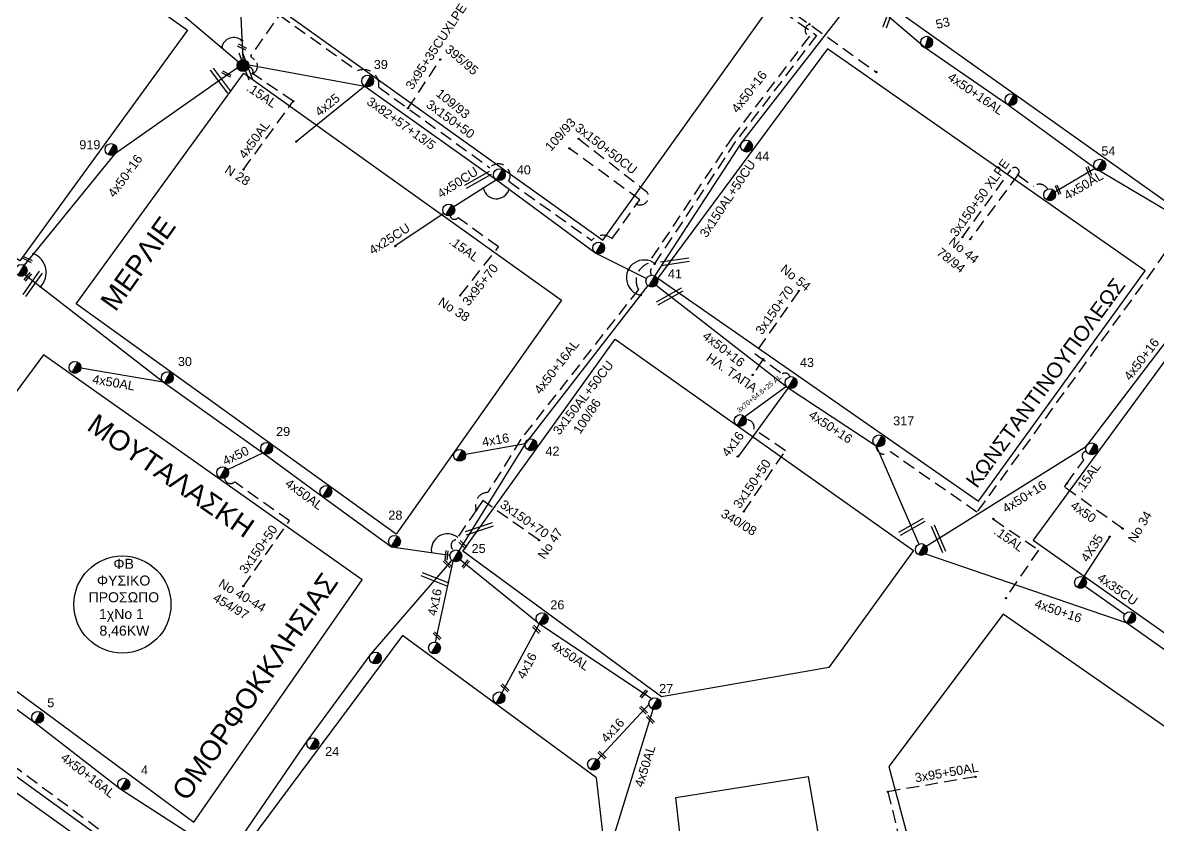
# Model space of a CAD drawing. Header units: millimetres. Extents: x 7477 to 9676, y 1828 to 2857.
# Drawn here: x 8101.6 to 8327.7, y 2053.1 to 2212.9 of the extents above; entities that cross this region are included whole.
import ezdxf
from ezdxf.enums import TextEntityAlignment as Align

# ---------------------------------------------------------------- set-up
doc = ezdxf.new("R2010")
doc.units = ezdxf.units.MM
doc.linetypes.add('DASHED', pattern=[19.05, 12.7, -6.35])
for name, color, linetype, lineweight in [('.15', 7, 'Continuous', 30), ('.15AL', 7, 'Continuous', 30), ('3x150+50', 7, 'Continuous', 30), ('3x150+50 XLPE', 7, 'SYN_LINE', 30), ('3x150+50CU', 7, 'Continuous', 30), ('3x150+70', 7, 'Continuous', 30), ('3x150+70AL', 7, 'DASHED', 30), ('3x150AL+50CU', 7, 'Continuous', 30), ('3x70+54.6+25 AL', 7, 'SYN_LINE', 30), ('3x82+57+13_5', 7, 'Continuous', 30), ('3x95+35CUXLPE', 7, 'Continuous', 30), ('3x95+50AL', 7, 'Continuous', 30), ('3x95+70', 7, 'Continuous', 30), ('4x16', 7, 'Continuous', 30), ('4x25', 7, 'Continuous', 30), ('4x25CU', 7, 'Continuous', 30), ('4X35', 7, 'DASHED', 30), ('4x35CU', 7, 'DASHED', 30), ('4x50', 7, 'Continuous', 30), ('4x50+16', 7, 'Continuous', 30), ('4x50+16AL', 7, 'Continuous', 30), ('4x50AL', 7, 'Continuous', 30), ('text διευθύνσεων', 250, 'Continuous', 30), ('Υπόβαθρο ΔΕΗ', 7, 'Continuous', 30)]:
    doc.layers.add(name, color=color, linetype=linetype, lineweight=lineweight)
for name, color, linetype in [('TEXT ΚΑΛΩΔΙΩΝ', 7, 'Continuous'), ('Άγνωστα', 7, 'Continuous'), ('Γυμνά εναέρια ΧΤ και ΦΟΠ (3Φ)   4x50+16AL @ 1', 7, 'Continuous'), ('Καλώδια ΧΤ   3x150+50CU', 7, 'DASHED'), ('Μηχανική τομή', 7, 'Continuous'), ('Στύλος Ξύλινος', 7, 'Continuous'), ('Στύλος Ξύλινος @ 1', 7, 'Continuous'), ('Στύλος ΦΜ', 7, 'Continuous'), ('Στύλος ΦΜ @ 1', 7, 'Continuous'), ('Συνδέσεις', 7, 'Continuous'), ('Τομή', 7, 'Continuous')]:
    doc.layers.add(name, color=color, linetype=linetype)
doc.styles.add('arial', font='ARIAL.TTF')
doc.styles.get("Standard").update_dxf_attribs({"font": 'ARIAL.TTF'})
doc.linetypes.add('SYN_LINE', pattern='A,0.5,-0.0001,["/\\/\\/\\/",Standard,S=0.1,R=0,X=0,Y=-0.05],-0.25', length=0.7501)

# ---------------------------------------------------------------- blocks, each defined once
blk = doc.blocks.new('ΥΠΑΡΧΩΝ ΤΣΙΜΕΝΤΕΝΙΟΣ ΣΤΥΛΟΣ')
at = {"layer": 'Στύλος ΦΜ'}
blk.add_hatch(color=7, dxfattribs=at).paths.add_polyline_path([(-1.29, -2.28, 0.574793), (2.62, 0, 0.268822), (1.3, 2.27)])
at = {"layer": 'Στύλος ΦΜ', "color": 7}
blk.add_line((-1.29, -2.28), (1.3, 2.27), dxfattribs=at)
blk.add_circle((0, 0), 2.62, dxfattribs=at)
at = {"layer": 'Στύλος ΦΜ', "flags": 4}
for tag, p in [('ΑΡΙΘΜΟΣ', (-4.68, 8.05)), ('ΤΥΠΟΣ', (-4.91, 3.03))]:
    blk.add_attdef(tag, p, '', height=4, dxfattribs=at)
blk = doc.blocks.new('ΥΠΑΡΧΩΝ ΞΥΛΙΝΟΣ ΣΤΥΛΟΣ')
at = {"layer": 'Στύλος Ξύλινος'}
h = blk.add_hatch(color=7, dxfattribs=at)
h.paths.add_polyline_path([(-2.62, 0, 0.270008), (-1.29, -2.28), (1.3, 2.27, 0.576266)])
h.paths.add_polyline_path([(-1.29, -2.28, 0.574793), (2.62, 0, 0.268822), (1.3, 2.27)])
at = {"layer": 'Στύλος Ξύλινος', "color": 7}
blk.add_line((-1.29, -2.28), (1.3, 2.27), dxfattribs=at)
blk.add_circle((0, 0), 2.62, dxfattribs=at)
at = {"layer": 'Στύλος Ξύλινος', "flags": 4}
for tag, p in [('ΑΡΙΘΜΟΣ', (-4.91, 8.6)), ('ΤΥΠΟΣ', (-4.85, 3.39))]:
    blk.add_attdef(tag, p, '', height=4, dxfattribs=at)
blk = doc.blocks.new('_ΣΥΝΔΕΣΗ')
at = {"layer": 'Συνδέσεις', "linetype": 'SYN_LINE', "ltscale": 40}
blk.add_hatch(color=256, dxfattribs=at).paths.add_polyline_path([(0.5, -0.01, 1), (-0.5, -0.01, 1)])
at = {"layer": 'Συνδέσεις'}
blk.add_circle((0, -0.01), 0.5, dxfattribs=at)
blk = doc.blocks.new('ΤΟΜΗ')
at = {"layer": 'Τομή', "ltscale": 40}
for p, q in [((-5.68, 0), (17.06, 0)), ((-5.68, -2.77), (17.06, -2.77))]:
    blk.add_line(p, q, dxfattribs=at)
blk = doc.blocks.new('ΜΗΧΑΝΙΚΗ ΤΟΜΗ')
at = {"layer": 'Μηχανική τομή', "ltscale": 40}
for p, q in [((-1.89, 0.78), (5.69, 0.78)), ((-1.89, -0.77), (5.69, -0.77))]:
    blk.add_line(p, q, dxfattribs=at)

msp = doc.modelspace()

# ---------------------------------------------------------------- linework, layer by layer
at = {"layer": '.15', "color": 6, "linetype": 'DASHED', "lineweight": -3, "ltscale": 0.2}
msp.add_lwpolyline([(8294.83, 2114.01), (8303.82, 2107.88), (8297.33, 2098.45)], dxfattribs=at)
at = {"layer": '.15AL', "color": 173, "linetype": 'DASHED', "lineweight": -3, "ltscale": 0.2}
msp.add_lwpolyline([(8155.45, 2197.24), (8147.35, 2202.76, 0.548144), (8146.57, 2204.02, -38.291331)], format="xyb", dxfattribs=at)
at = {"layer": '.15AL', "color": 133, "linetype": 'DASHED', "lineweight": -3, "ltscale": 0.2}
msp.add_lwpolyline([(8196.29, 2168.23), (8188.24, 2174.05, -0.601568), (8186.65, 2174.43, 4.478009)], format="xyb", dxfattribs=at)
at = {"layer": '.15AL', "color": 62, "linetype": 'DASHED', "lineweight": -3, "ltscale": 0.2}
msp.add_lwpolyline([(8309.46, 2121.11), (8312.82, 2125.81, -0.599772), (8313.3, 2127.6)], format="xyb", dxfattribs=at)
at = {"lineweight": -3, "ltscale": 0.2}
msp.add_circle((8121.42, 2097.03), 9.67, dxfattribs=at)
at = {"layer": '3x150+50', "color": 173, "linetype": 'DASHED', "lineweight": -3, "ltscale": 0.2}
for points in [[(8152.66, 2214.44), (8168.24, 2203.29, -0.589207), (8172.47, 2200.04), (8194.58, 2184.02, -0.884338), (8198.35, 2181.31), (8214.87, 2169.55, -0.416709), (8218.89, 2169.87), (8224.41, 2177.64), (8210.4, 2187.87)], [(8245.14, 2115.53), (8253.43, 2127.65), (8247.17, 2131.93, 0.486246), (8245.59, 2133.84, -53.290237)]]:
    msp.add_lwpolyline(points, format="xyb", dxfattribs=at)
at = {"layer": '3x150+50', "color": 5, "linetype": 'DASHED', "lineweight": -3, "ltscale": 0.2}
msp.add_lwpolyline([(8145.51, 2100.7), (8154.69, 2113.67), (8143.74, 2121.44, -0.623124), (8141.76, 2122.18, 3.659828)], format="xyb", dxfattribs=at)
at = {"layer": '3x150+50', "color": 62, "linetype": 'DASHED', "lineweight": -3, "ltscale": 0.2}
msp.add_lwpolyline([(8066.11, 1966.74), (8073.33, 1961.66), (8078, 1968.31), (8076.38, 1969.71), (8109.07, 2015.24, -1.041054), (8112.05, 2019.6), (8128.94, 2043.26), (8089.06, 2072.74, -0.382378), (8086.32, 2070.99, -0.34661)], format="xyb", dxfattribs=at)
at = {"layer": '3x150+50 XLPE', "color": 173, "linetype": 'DASHED', "lineweight": -3, "ltscale": 0.2}
msp.add_lwpolyline([(8427.41, 2173.52), (8430.84, 2178.47), (8424.7, 2182.74, 0.512945), (8419.05, 2185.44), (8367.92, 2221.07), (8335.7, 2176.17, -0.261598), (8331.15, 2170.32), (8326.78, 2163.87), (8291.53, 2115.4), (8274.36, 2127.42, -0.641737), (8271.46, 2128.6)], format="xyb", dxfattribs=at)
at = {"layer": '3x150+50 XLPE', "color": 30, "linetype": 'DASHED', "lineweight": -3, "ltscale": 0.2}
msp.add_lwpolyline([(8288.68, 2170.21), (8298.32, 2183.58, -1.177772), (8299.7, 2182.59), (8302.81, 2180.31, -0.463878), (8305.67, 2179.75, -0.242134)], format="xyb", dxfattribs=at)
msp.add_lwpolyline([(8299.7, 2182.59), (8290.2, 2169.8)], dxfattribs=at)
at = {"layer": '3x150+50CU', "color": 173, "linetype": 'DASHED', "lineweight": -3, "ltscale": 0.2}
msp.add_lwpolyline([(8212.28, 2189.76), (8225.84, 2179.24, -0.779304), (8223.78, 2176.76, -1.123494)], format="xyb", dxfattribs=at)
at = {"layer": '3x150+70', "color": 173, "linetype": 'DASHED', "lineweight": -3, "ltscale": 0.2}
msp.add_lwpolyline([(8256.06, 2159.38), (8247.35, 2147.01), (8252.8, 2142.94, -0.521988), (8254.32, 2142.39, -18.732367)], format="xyb", dxfattribs=at)
msp.add_lwpolyline([(8248.95, 2145.82), (8246.92, 2142.75)], dxfattribs=at)
at = {"layer": '3x150+70', "color": 5, "linetype": 'DASHED', "lineweight": -3, "ltscale": 0.2}
msp.add_lwpolyline([(8204.38, 2109.87), (8193.16, 2117.73), (8191.9, 2115.88), (8187.83, 2109.92, 0.693787), (8187.38, 2107.82, 27.348355)], format="xyb", dxfattribs=at)
at = {"layer": '3x150+70AL', "color": 173, "linetype": 'DASHED', "lineweight": -3, "ltscale": 0.2}
msp.add_lwpolyline([(8196.3, 2248.57), (8199.7, 2253.22), (8186.43, 2262.73), (8146.9, 2206.2), (8147.74, 2205.5, -0.558582), (8147.35, 2202.76, -1.797923)], format="xyb", dxfattribs=at)
at = {"layer": '3x150+70AL', "color": 5, "linetype": 'DASHED', "lineweight": -3, "ltscale": 0.2}
msp.add_lwpolyline([(8201.97, 2244.42), (8206.02, 2249.96), (8271.53, 2203.05)], dxfattribs=at)
at = {"layer": '3x150+70AL', "color": 133, "linetype": 'DASHED', "lineweight": -3, "ltscale": 0.2}
msp.add_lwpolyline([(8202.89, 2243.75), (8206.36, 2248.49), (8259.6, 2210.37), (8243.45, 2189.14), (8226.71, 2163.92, 0.32682), (8226.78, 2162.6, 0.478916)], format="xyb", dxfattribs=at)
at = {"layer": '3x150+70AL', "color": 2, "linetype": 'DASHED', "lineweight": -3, "ltscale": 0.2}
msp.add_lwpolyline([(8273.81, 2059.75), (8279.01, 2038.46), (8301.81, 2021.67, -0.52122), (8303.59, 2021.28, 3.691685)], format="xyb", dxfattribs=at)
at = {"layer": '3x150AL+50CU', "color": 5, "linetype": 'DASHED', "lineweight": -3, "ltscale": 0.2}
msp.add_lwpolyline([(8258.22, 2212.59, 0.723093), (8258.19, 2210.2), (8243, 2190.29), (8226.08, 2164.93, 0.464748), (8224.14, 2159.79), (8200.76, 2129.94), (8194.17, 2119.35, 0.529579), (8191.9, 2115.88, -5.614934)], format="xyb", dxfattribs=at)
at = {"layer": '3x70+54.6+25 AL', "color": 173, "linetype": 'SYN_LINE', "lineweight": -3, "ltscale": 10}
msp.add_lwpolyline([(8245.14, 2134.33), (8253.65, 2140.48)], dxfattribs=at)
at = {"layer": '3x82+57+13_5', "color": 173, "linetype": 'Continuous', "lineweight": -3, "ltscale": 0.2}
msp.add_lwpolyline([(8146.61, 2204.47), (8169.67, 2200.25), (8195.9, 2181.59)], dxfattribs=at)
at = {"layer": '3x82+57+13_5', "color": 133, "linetype": 'Continuous', "lineweight": -3, "ltscale": 0.2}
msp.add_lwpolyline([(8195.9, 2181.59), (8215.66, 2167.01), (8225.78, 2161.95)], dxfattribs=at)
at = {"layer": '3x95+35CUXLPE', "color": 173, "linetype": 'DASHED', "lineweight": -3, "ltscale": 0.2}
msp.add_lwpolyline([(8178.28, 2195.83), (8184.7, 2205.56)], dxfattribs=at)
at = {"layer": '3x95+50AL', "color": 2, "linetype": 'DASHED', "lineweight": -3, "ltscale": 0.2}
msp.add_lwpolyline([(8291.3, 2062.73), (8273.81, 2059.75)], dxfattribs=at)
at = {"layer": '3x95+70', "color": 133, "linetype": 'DASHED', "lineweight": -3, "ltscale": 0.2}
msp.add_lwpolyline([(8188.67, 2158.58), (8196.29, 2168.23)], dxfattribs=at)
at = {"layer": '4x16', "color": 173, "linetype": 'SYN_LINE', "lineweight": -3, "ltscale": 15}
msp.add_lwpolyline([(8253.98, 2140.21), (8244.09, 2126.55)], dxfattribs=at)
at = {"layer": '4x16', "color": 133, "linetype": 'Continuous', "lineweight": -3, "ltscale": 0.2}
msp.add_lwpolyline([(8201.58, 2129.03), (8189.71, 2126.93)], dxfattribs=at)
at = {"layer": '4x16', "color": 85, "linetype": 'SYN_LINE', "lineweight": -3, "ltscale": 15}
for points in [[(8187.22, 2105.69), (8183.7, 2089.55)], [(8204.4, 2093.2), (8196.98, 2079.46)], [(8226.27, 2077.19), (8216.03, 2066.08)]]:
    msp.add_lwpolyline(points, dxfattribs=at)
at = {"layer": '4x25', "color": 173, "linetype": 'SYN_LINE', "lineweight": -3, "ltscale": 15}
msp.add_lwpolyline([(8169.67, 2200.25), (8156.05, 2189.22)], dxfattribs=at)
at = {"layer": '4x25CU', "color": 133, "linetype": 'SYN_LINE', "lineweight": -3, "ltscale": 15}
msp.add_lwpolyline([(8185.42, 2174.93), (8175.73, 2168.44)], dxfattribs=at)
at = {"layer": '4X35', "color": 6, "linetype": 'SYN_LINE', "lineweight": -3, "ltscale": 10}
msp.add_lwpolyline([(8312.76, 2102.44), (8318.09, 2110.58)], dxfattribs=at)
at = {"layer": '4x35CU', "color": 6, "linetype": 'SYN_LINE', "lineweight": -3, "ltscale": 10}
msp.add_lwpolyline([(8313.09, 2100.68), (8321, 2095.09)], dxfattribs=at)
at = {"layer": '4x50', "color": 133, "linetype": 'Continuous', "lineweight": -3, "ltscale": 15}
msp.add_lwpolyline([(8195.9, 2181.59), (8187.38, 2176.23)], dxfattribs=at)
at = {"layer": '4x50', "color": 5, "linetype": 'Continuous', "lineweight": -3, "ltscale": 0.2}
msp.add_lwpolyline([(8142.4, 2123.92), (8149.36, 2127.25)], dxfattribs=at)
at = {"layer": '4x50', "color": 62, "linetype": 'DASHED', "lineweight": -3, "ltscale": 0.2}
msp.add_lwpolyline([(8320.56, 2112.16), (8308.97, 2120.42), (8309.46, 2121.11)], dxfattribs=at)
at = {"layer": '4x50+16', "color": 151, "linetype": 'Continuous', "lineweight": -3, "ltscale": 0.2}
msp.add_lwpolyline([(8227.41, 2162.44), (8244.73, 2189.02), (8267.4, 2218.22)], dxfattribs=at)
at = {"layer": '4x50+16', "color": 62, "linetype": 'Continuous', "lineweight": -3, "ltscale": 0.2}
msp.add_lwpolyline([(8281.44, 2108.68), (8313.36, 2128.58), (8331.65, 2152.52), (8342.24, 2164.9)], dxfattribs=at)
at = {"layer": '4x50+16', "color": 173, "linetype": 'Continuous', "lineweight": -3, "ltscale": 0.2}
msp.add_lwpolyline([(8227.69, 2160.62), (8253.98, 2140.21), (8271.46, 2128.6), (8280.02, 2109.06)], dxfattribs=at)
at = {"layer": '4x50+16', "color": 27, "linetype": 'Continuous', "lineweight": -3, "ltscale": 0.2}
msp.add_lwpolyline([(8142.92, 2047.54), (8158.37, 2070.03), (8170.94, 2087.2), (8187.03, 2105.83)], dxfattribs=at)
at = {"layer": '4x50+16', "color": 6, "linetype": 'Continuous', "lineweight": -3, "ltscale": 0.2}
msp.add_lwpolyline([(8281.32, 2107.15), (8321.38, 2093.38), (8344.78, 2076.83), (8364.55, 2062.93)], dxfattribs=at)
at = {"layer": '4x50+16AL', "color": 2, "linetype": 'Continuous', "lineweight": -3, "ltscale": 0.2}
for points in [[(8183.84, 2277.98), (8164.13, 2248.17), (8144.67, 2221.1), (8145.39, 2205.54)], [(8080.2, 2266.01), (8097.32, 2252.78), (8120.17, 2236.48), (8127.51, 2219.58), (8144.54, 2205.12)]]:
    msp.add_lwpolyline(points, dxfattribs=at)
at = {"layer": '4x50+16AL', "color": 30, "linetype": 'Continuous', "lineweight": -3, "ltscale": 0.2}
msp.add_lwpolyline([(8331.15, 2174.37), (8315, 2183.92), (8297.53, 2196.7), (8281.23, 2207.87), (8268.87, 2218.48)], dxfattribs=at)
at = {"layer": '4x50+16AL', "color": 5, "linetype": 'Continuous', "lineweight": -3, "ltscale": 0.2}
msp.add_lwpolyline([(8144.35, 2203.92), (8119.85, 2186.69), (8101.86, 2164.58)], dxfattribs=at)
at = {"layer": '4x50+16AL', "color": 133, "linetype": 'Continuous', "lineweight": -3, "ltscale": 0.2}
for points in [[(8226.04, 2160.55), (8201.58, 2129.03), (8188.39, 2107.74)], [(8061.15, 2107.07), (8082.16, 2089.4), (8103.98, 2073.53), (8121.11, 2060.23), (8141.34, 2047.16)]]:
    msp.add_lwpolyline(points, dxfattribs=at)
at = {"layer": '4x50AL', "color": 173, "linetype": 'DASHED', "lineweight": -3, "ltscale": 0.2}
msp.add_lwpolyline([(8145.51, 2183.64), (8155.45, 2197.24)], dxfattribs=at)
at = {"layer": '4x50AL', "color": 30, "linetype": 'Continuous', "lineweight": -3, "ltscale": 0.2}
msp.add_lwpolyline([(8307.08, 2179.2), (8315, 2183.92)], dxfattribs=at)
at = {"layer": '4x50AL', "color": 5, "linetype": 'Continuous', "lineweight": -3, "ltscale": 0.2}
for points in [[(8102.04, 2162.67), (8129.79, 2141.17), (8149.55, 2127.11), (8161.35, 2118.5), (8174.99, 2108.53), (8186.64, 2106.88)], [(8113.14, 2144.17), (8129.52, 2141.38)]]:
    msp.add_lwpolyline(points, dxfattribs=at)
at = {"layer": '4x50AL', "color": 85, "linetype": 'Continuous', "lineweight": -3, "ltscale": 0.2}
for points in [[(8226.78, 2078.27), (8204.4, 2093.2), (8188.69, 2105.95)], [(8232.29, 2016.82), (8219.45, 2051.52), (8227.09, 2076.17)]]:
    msp.add_lwpolyline(points, dxfattribs=at)
at = {"layer": '4x50AL', "color": 6, "linetype": 'Continuous', "lineweight": -3, "ltscale": 0.2}
msp.add_lwpolyline([(8135.48, 2035.85), (8118.13, 2049.83), (8100.25, 2062.81), (8086.09, 2072.86), (8072.43, 2082.5), (8054.43, 2094.69)], dxfattribs=at)
at = {"layer": 'Καλώδια ΧΤ   3x150+50CU', "color": 7, "linetype": 'Continuous', "ltscale": 0.2}
for centre, radius, start, end in [((8195.86, 2180.45), 2.63, 192.8059, 341.9322), ((8225.29, 2162.11), 3.53, 53.1504, 259.6993), ((8186.14, 2107.87), 3.24, 50.5779, 187.7426)]:
    msp.add_arc(centre, radius, start, end, dxfattribs=at)
at = {"layer": 'Υπόβαθρο ΔΕΗ', "lineweight": -3}
for points in [[(8365.59, 2221.21), (8302.23, 2263.9), (8269.65, 2219.66), (8332.73, 2174.78)], [(8250.27, 2215.9), (8186.67, 2261.33), (8154.05, 2214.68), (8217.09, 2169.56)], [(8134.4, 2211.39), (8101.01, 2165.49), (8101.01, 2165.49), (8039.06, 2209.08), (8072.48, 2255.42), (8072.48, 2255.42)], [(8325.02, 2163.46), (8261.77, 2207.72), (8228.01, 2162.04), (8291.86, 2117.6)], [(8208.86, 2157.62), (8175.9, 2111.06), (8112.23, 2156.92), (8145.6, 2202.86)], [(8397.5, 2112.17), (8336.35, 2155.59), (8302.74, 2109.85), (8365.63, 2065.51)], [(8278.9, 2107.76), (8262.05, 2084.48), (8228.75, 2078.63), (8189.21, 2107.64), (8219.5, 2149.86)], [(8169.15, 2101.94), (8105.73, 2146.72), (8071.76, 2100.9), (8135.67, 2053.68)], [(8355.68, 2054.06), (8296.76, 2095.13), (8274.01, 2064.78), (8281.06, 2038.39), (8323.28, 2008.27)], [(8215.83, 2062.54), (8177.18, 2090.89), (8144.59, 2047.02), (8206.04, 2001.14), (8220.6, 2021.17)], [(8062.64, 2086.42), (8029.89, 2041.18), (8092.52, 1994.97), (8125.78, 2041.3)], [(8257.96, 2062.77), (8262.63, 2035.91), (8234.67, 2031.72), (8231.59, 2058.61)]]:
    msp.add_lwpolyline(points, close=True, dxfattribs=at)
for centre, radius, start, end in [((8143.6, 2207.42), 2.5, 49.9185, 166.7877), ((8102.12, 2163.1), 4.12, 316.9198, 66.9199)]:
    msp.add_arc(centre, radius, start, end, dxfattribs=at)

# ---------------------------------------------------------------- block references
at = {"layer": 'Γυμνά εναέρια ΧΤ και ΦΟΠ (3Φ)   4x50+16AL @ 1', "lineweight": -3, "ltscale": 40}
ref = msp.add_blockref('ΥΠΑΡΧΩΝ ΤΣΙΜΕΝΤΕΝΙΟΣ ΣΤΥΛΟΣ', (8281.56, 2209), dxfattribs=dict(at, xscale=0.4499999999998181, yscale=0.4499999999998181, zscale=0.4499999999998181, rotation=13.27039670411889))
ref.add_attrib('ΑΡΙΘΜΟΣ', '53', (8283.59, 2211.63), dxfattribs={"layer": 'Στύλος ΦΜ', "height": 1.8, "rotation": 13.2704, "flags": 4})
at = {"layer": 'Μηχανική τομή', "lineweight": -3, "zscale": 0.4999999999999997}
for p, xscale, yscale, rotation in [((8145.69, 2207.78), 0.2499999999999463, 0.2499999999999463, 153.5094046334294), ((8142.59, 2202.42), 0.2499999999999463, 0.2499999999999463, 153.5094046334294), ((8314.05, 2182.84), 0.2499999999999461, 0.2499999999999461, 112.2191512868035), ((8307.9, 2179.15), 0.2499999999999462, 0.2499999999999462, 112.2191512868035), ((8102.99, 2165.49), 0.2499999999999463, 0.2499999999999463, 153.5094046334294), ((8102.85, 2162.66), 0.2499999999999463, 0.2499999999999463, 229.4170156467401), ((8189.53, 2108.62), 0.2499999999999462, 0.2499999999999462, 135.6299564196613), ((8185.97, 2107.28), 0.2499999999999462, 0.2499999999999462, 263.0922382454691), ((8186.46, 2104.79), 0.2499999999999462, 0.2499999999999462, 135.6299564196613), ((8190.05, 2105.46), 0.2499999999999463, 0.2499999999999463, 229.4170156467401), ((8184.42, 2090.46), 0.2499999999999462, 0.2499999999999462, 135.6299564196613), ((8204.2, 2091.76), 0.2499999999999462, 0.2499999999999462, 135.6299564196613), ((8197.93, 2080.13), 0.2499999999999462, 0.2499999999999462, 135.6299564196613), ((8225.49, 2079.58), 0.2499999999999463, 0.2499999999999463, 229.4170156467401), ((8225.5, 2075.65), 0.2499999999999462, 0.2499999999999462, 135.6299564196613), ((8226.89, 2073.78), 0.2499999999999462, 0.2499999999999462, 135.6299564196613), ((8217.24, 2066.69), 0.2499999999999462, 0.2499999999999462, 135.6299564196613)]:
    msp.add_blockref('ΜΗΧΑΝΙΚΗ ΤΟΜΗ', p, dxfattribs=dict(at, xscale=xscale, yscale=yscale, rotation=rotation))
at = {"layer": 'Στύλος Ξύλινος @ 1', "lineweight": -3, "ltscale": 40, "xscale": 0.4499999999998181, "yscale": 0.4499999999998181, "zscale": 0.4499999999998181}
msp.add_blockref('ΥΠΑΡΧΩΝ ΞΥΛΙΝΟΣ ΣΤΥΛΟΣ', (8145.44, 2204.36), dxfattribs=at)
at = {"layer": 'Στύλος ΦΜ @ 1', "lineweight": -3, "ltscale": 40}
ref = msp.add_blockref('ΥΠΑΡΧΩΝ ΤΣΙΜΕΝΤΕΝΙΟΣ ΣΤΥΛΟΣ', (8170.25, 2201.27), dxfattribs=dict(at, xscale=0.4499999999997966, yscale=0.4499999999997966, zscale=0.4499999999997966))
ref.add_attrib('ΤΥΠΟΣ', '39', (8171.47, 2203.67), dxfattribs={"layer": 'Στύλος ΦΜ', "height": 1.8, "flags": 4})
for p, xscale, yscale, zscale in [((8298.33, 2197.57), 0.4499999999998181, 0.4499999999998181, 0.4499999999998181), ((8306.05, 2178.63), 0.4499999999998181, 0.4499999999998181, 0.4499999999998181), ((8186.4, 2175.58), 0.4499999999998181, 0.4499999999998181, 0.4499999999998181), ((8216.24, 2168.04), 0.449999999999818, 0.449999999999818, 0.449999999999818), ((8101.27, 2163.56), 0.4499999999998181, 0.4499999999998181, 0.4499999999998181), ((8111.97, 2144.24), 0.4499999999998181, 0.4499999999998181, 0.4499999999998181), ((8244.43, 2133.67), 0.4499999999998181, 0.4499999999998181, 0.4499999999998181), ((8188.55, 2126.73), 0.4499999999998181, 0.4499999999998181, 0.4499999999998181), ((8314.4, 2128.03), 0.4499999999998181, 0.4499999999998181, 0.4499999999998181), ((8141.39, 2123.3), 0.4499999999998181, 0.4499999999998181, 0.4499999999998181), ((8161.93, 2119.52), 0.4499999999998181, 0.4499999999998181, 0.4499999999998181), ((8280.49, 2107.98), 0.4499999999998181, 0.4499999999998181, 0.4499999999998181), ((8312.17, 2101.42), 0.4499999999998181, 0.4499999999998181, 0.4499999999998181), ((8321.96, 2094.41), 0.4499999999998181, 0.4499999999998181, 0.4499999999998181), ((8183.55, 2088.38), 0.4499999999998181, 0.4499999999998181, 0.4499999999998181), ((8171.79, 2086.39), 0.4499999999998181, 0.4499999999998181, 0.4499999999998181), ((8196.4, 2078.44), 0.4499999999998181, 0.4499999999998181, 0.4499999999998181), ((8215.23, 2065.22), 0.4499999999998181, 0.4499999999998181, 0.4499999999998181)]:
    msp.add_blockref('ΥΠΑΡΧΩΝ ΤΣΙΜΕΝΤΕΝΙΟΣ ΣΤΥΛΟΣ', p, dxfattribs=dict(at, xscale=xscale, yscale=yscale, zscale=zscale))
ref = msp.add_blockref('ΥΠΑΡΧΩΝ ΤΣΙΜΕΝΤΕΝΙΟΣ ΣΤΥΛΟΣ', (8119.15, 2187.64), dxfattribs=dict(at, xscale=0.4499999999997693, yscale=0.4499999999997693, zscale=0.4499999999997693))
ref.add_attrib('ΤΥΠΟΣ', '919', (8112.84, 2187.69), dxfattribs={"layer": 'Στύλος ΦΜ', "height": 1.8, "flags": 4})
ref = msp.add_blockref('ΥΠΑΡΧΩΝ ΤΣΙΜΕΝΤΕΝΙΟΣ ΣΤΥΛΟΣ', (8245.68, 2188.32), dxfattribs=dict(at, xscale=0.4499999999998314, yscale=0.4499999999998314, zscale=0.4499999999998314))
ref.add_attrib('ΤΥΠΟΣ', '44', (8247.41, 2185.4), dxfattribs={"layer": 'Στύλος ΦΜ', "height": 1.8, "rotation": 360, "flags": 4})
ref = msp.add_blockref('ΥΠΑΡΧΩΝ ΤΣΙΜΕΝΤΕΝΙΟΣ ΣΤΥΛΟΣ', (8316.01, 2184.52), dxfattribs=dict(at, xscale=0.4499999999998099, yscale=0.4499999999998099, zscale=0.4499999999998099))
ref.add_attrib('ΑΡΙΘΜΟΣ', '54', (8316.33, 2186.45), dxfattribs={"layer": 'Στύλος ΦΜ', "height": 1.8, "flags": 4})
ref = msp.add_blockref('ΥΠΑΡΧΩΝ ΤΣΙΜΕΝΤΕΝΙΟΣ ΣΤΥΛΟΣ', (8196.48, 2182.62), dxfattribs=dict(at, xscale=0.4499999999998259, yscale=0.4499999999998259, zscale=0.4499999999998259))
ref.add_attrib('ΤΥΠΟΣ', '40', (8199.94, 2182.69), dxfattribs={"layer": 'Στύλος ΦΜ', "height": 1.8, "flags": 4})
ref = msp.add_blockref('ΥΠΑΡΧΩΝ ΤΣΙΜΕΝΤΕΝΙΟΣ ΣΤΥΛΟΣ', (8226.83, 2161.42), dxfattribs=dict(at, xscale=0.4499999999997987, yscale=0.4499999999997987, zscale=0.4499999999997987))
ref.add_attrib('ΤΥΠΟΣ', '41', (8230.02, 2161.96), dxfattribs={"layer": 'Στύλος ΦΜ', "height": 1.8, "flags": 4})
ref = msp.add_blockref('ΥΠΑΡΧΩΝ ΤΣΙΜΕΝΤΕΝΙΟΣ ΣΤΥΛΟΣ', (8130.37, 2142.19), dxfattribs=dict(at, xscale=0.4499999999998125, yscale=0.4499999999998125, zscale=0.4499999999998125))
ref.add_attrib('ΤΥΠΟΣ', '30', (8132.47, 2144.52), dxfattribs={"layer": 'Στύλος ΦΜ', "height": 1.8, "rotation": 360, "flags": 4})
ref = msp.add_blockref('ΥΠΑΡΧΩΝ ΤΣΙΜΕΝΤΕΝΙΟΣ ΣΤΥΛΟΣ', (8254.56, 2141.23), dxfattribs=dict(at, xscale=0.4499999999997987, yscale=0.4499999999997987, zscale=0.4499999999997987))
ref.add_attrib('ΤΥΠΟΣ', '43', (8256.32, 2144.34), dxfattribs={"layer": 'Στύλος ΦΜ', "height": 1.8, "flags": 4})
ref = msp.add_blockref('ΥΠΑΡΧΩΝ ΤΣΙΜΕΝΤΕΝΙΟΣ ΣΤΥΛΟΣ', (8272.04, 2129.62), dxfattribs=dict(at, xscale=0.4499999999997813, yscale=0.4499999999997813, zscale=0.4499999999997813))
ref.add_attrib('ΤΥΠΟΣ', '317', (8274.88, 2132.71), dxfattribs={"layer": 'Στύλος ΦΜ', "height": 1.8, "rotation": 360, "flags": 4})
ref = msp.add_blockref('ΥΠΑΡΧΩΝ ΤΣΙΜΕΝΤΕΝΙΟΣ ΣΤΥΛΟΣ', (8150.13, 2128.14), dxfattribs=dict(at, xscale=0.4499999999998089, yscale=0.4499999999998089, zscale=0.4499999999998089))
ref.add_attrib('ΤΥΠΟΣ', '29', (8152.02, 2130.58), dxfattribs={"layer": 'Στύλος ΦΜ', "height": 1.8, "flags": 4})
ref = msp.add_blockref('ΥΠΑΡΧΩΝ ΤΣΙΜΕΝΤΕΝΙΟΣ ΣΤΥΛΟΣ', (8202.75, 2128.84), dxfattribs=dict(at, xscale=0.4499999999998688, yscale=0.4499999999998688, zscale=0.4499999999998688))
ref.add_attrib('ΤΥΠΟΣ', '42', (8205.65, 2126.68), dxfattribs={"layer": 'Στύλος ΦΜ', "height": 1.8, "flags": 4})
ref = msp.add_blockref('ΥΠΑΡΧΩΝ ΤΣΙΜΕΝΤΕΝΙΟΣ ΣΤΥΛΟΣ', (8175.59, 2109.6), dxfattribs=dict(at, xscale=0.4499999999999045, yscale=0.4499999999999045, zscale=0.4499999999999045))
ref.add_attrib('ΤΥΠΟΣ', '28', (8174.37, 2113.93), dxfattribs={"layer": 'Στύλος ΦΜ', "height": 1.8, "flags": 4})
ref = msp.add_blockref('ΥΠΑΡΧΩΝ ΤΣΙΜΕΝΤΕΝΙΟΣ ΣΤΥΛΟΣ', (8187.8, 2106.72), dxfattribs=dict(at, xscale=0.4499999999999237, yscale=0.4499999999999237, zscale=0.4499999999999237))
ref.add_attrib('ΤΥΠΟΣ', '25', (8190.94, 2107.29), dxfattribs={"layer": 'Στύλος ΦΜ', "height": 1.8, "flags": 4})
ref = msp.add_blockref('ΥΠΑΡΧΩΝ ΤΣΙΜΕΝΤΕΝΙΟΣ ΣΤΥΛΟΣ', (8204.98, 2094.22), dxfattribs=dict(at, xscale=0.4499999999998333, yscale=0.4499999999998333, zscale=0.4499999999998333))
ref.add_attrib('ΤΥΠΟΣ', '26', (8206.62, 2096.07), dxfattribs={"layer": 'Στύλος ΦΜ', "height": 1.8, "flags": 4})
ref = msp.add_blockref('ΥΠΑΡΧΩΝ ΤΣΙΜΕΝΤΕΝΙΟΣ ΣΤΥΛΟΣ', (8227.44, 2077.3), dxfattribs=dict(at, xscale=0.4499999999998181, yscale=0.4499999999998181, zscale=0.4499999999998181))
ref.add_attrib('ΤΥΠΟΣ', '27', (8228.28, 2079.39), dxfattribs={"layer": 'Στύλος ΦΜ', "height": 1.8, "flags": 4})
ref = msp.add_blockref('ΥΠΑΡΧΩΝ ΤΣΙΜΕΝΤΕΝΙΟΣ ΣΤΥΛΟΣ', (8104.56, 2074.55), dxfattribs=dict(at, xscale=0.4499999999998363, yscale=0.4499999999998363, zscale=0.4499999999998363))
ref.add_attrib('ΤΥΠΟΣ', '5', (8106.45, 2076.57), dxfattribs={"layer": 'Στύλος ΦΜ', "height": 1.8, "flags": 4})
ref = msp.add_blockref('ΥΠΑΡΧΩΝ ΤΣΙΜΕΝΤΕΝΙΟΣ ΣΤΥΛΟΣ', (8159.32, 2069.33), dxfattribs=dict(at, xscale=0.4499999999997996, yscale=0.4499999999997996, zscale=0.4499999999997996))
ref.add_attrib('ΑΡΙΘΜΟΣ', '24', (8161.78, 2066.87), dxfattribs={"layer": 'Στύλος ΦΜ', "height": 1.8, "rotation": 360, "flags": 4})
ref = msp.add_blockref('ΥΠΑΡΧΩΝ ΤΣΙΜΕΝΤΕΝΙΟΣ ΣΤΥΛΟΣ', (8121.69, 2061.25), dxfattribs=dict(at, xscale=0.4499999999997667, yscale=0.4499999999997667, zscale=0.4499999999997667))
ref.add_attrib('ΤΥΠΟΣ', '4', (8125.13, 2063.19), dxfattribs={"layer": 'Στύλος ΦΜ', "height": 1.8, "flags": 4})
at = {"layer": 'Συνδέσεις', "lineweight": -3, "xscale": 0.25, "yscale": 0.25, "zscale": 0.25}
for p in [(8258.22, 2212.59), (8145.21, 2209.33), (8141.17, 2207.99), (8184.7, 2205.56), (8147.35, 2202.77), (8271.53, 2203.06), (8155.45, 2197.24), (8178.28, 2195.84), (8156.06, 2189.22), (8212.28, 2189.77), (8210.41, 2187.88), (8145.52, 2183.64), (8299.7, 2182.59), (8223.78, 2176.76), (8175.74, 2168.41), (8288.68, 2170.21), (8290.2, 2169.8), (8103.73, 2166.89), (8222.18, 2163.7), (8227.4, 2164.86), (8105.12, 2160.29), (8256.1, 2159.48), (8188.67, 2158.58), (8224.6, 2158.62), (8249.06, 2145.89), (8246.92, 2142.75), (8243.92, 2126.51), (8309.46, 2121.11), (8191.9, 2115.88), (8245.14, 2115.53), (8294.81, 2114.08), (8320.56, 2112.16), (8204.38, 2109.87), (8317.98, 2110.54), (8145.51, 2100.71), (8297.33, 2098.3), (8291.3, 2062.73), (8273.81, 2059.75)]:
    msp.add_blockref('_ΣΥΝΔΕΣΗ', p, dxfattribs=at)
at = {"layer": 'Τομή', "lineweight": -3}
for p, xscale, yscale, zscale, rotation in [((8273.37, 2213.43), 0.2499999999999996, 0.2499999999999996, 0.2499999999999996, 70.38726338341708), ((8145.76, 2205.78), 0.2499999999999996, 0.2499999999999996, 0.2499999999999996, 290.3868794734935), ((8140.32, 2202.7), 0.2499999999999996, 0.2499999999999996, 0.2499999999999996, 307.0677341088723), ((8193.58, 2181.97), 0.2499999999999997, 0.2499999999999997, 0.2499999999999997, 209.6229299676021), ((8229.98, 2165.46), 0.2499999999999997, 0.2499999999999997, 0.2499999999999997, 8.546189410545075), ((8104.6, 2161.86), 0.2499999999999996, 0.2499999999999996, 0.2499999999999996, 234.8026581643306), ((8231.76, 2158.74), 0.2499999999999997, 0.2499999999999997, 0.2499999999999997, 209.6229299676021), ((8279.98, 2112.86), 0.2499999999999997, 0.2499999999999997, 0.2499999999999997, 209.6229299676021), ((8191.06, 2112.02), 0.2499999999999996, 0.2499999999999996, 0.2499999999999996, 18.1374853827177), ((8283.63, 2111.58), 0.2499999999999997, 0.2499999999999997, 0.2499999999999997, 293.4375533400407), ((8182.44, 2102.91), 0.2499999999999996, 0.2499999999999996, 0.2499999999999996, 338.0858861171877)]:
    msp.add_blockref('ΤΟΜΗ', p, dxfattribs=dict(at, xscale=xscale, yscale=yscale, zscale=zscale, rotation=rotation))

# ---------------------------------------------------------------- texts
at = {"layer": 'text διευθύνσεων', "color": 7, "lineweight": -3}
for s, height, rotation, p in [('ΚΩΝΣΤΑΝΤΙΝΟΥΠΟΛΕΩΣ', 3, 53.8192, (8305.19, 2141.19)), ('ΜΟΥΤΑΛΑΣΚΗ', 4, 325.4831, (8131.1, 2122.68))]:
    msp.add_text(s, height=height, rotation=rotation, dxfattribs=at).set_placement(p, align=Align.MIDDLE_CENTER)
at = {"layer": 'text διευθύνσεων', "color": 7, "lineweight": -3, "ltscale": 40, "char_height": 4, "width": 94.4586, "attachment_point": 1, "style": 'arial'}
for s, insert, rotation in [('MEPΛIE', (8116.77, 2157.48), 54.636), ('OMOPΦOKKΛHΣIAΣ', (8131.02, 2059.93), 55.406)]:
    msp.add_mtext(s, dxfattribs=dict(at, insert=insert, rotation=rotation))
at = {"layer": 'TEXT ΚΑΛΩΔΙΩΝ', "linetype": 'Continuous', "lineweight": -3, "ltscale": 0.2}
for s, height, rotation, p in [('3x95+35CUXLPE', 1.8, 56.5731, (8183.86, 2208.16)), ('4x50+16', 1.8, 52.176, (8246.19, 2199.17)), ('4x50+16AL', 1.8, 325.5817, (8291.33, 2198.77)), ('.15AL', 1.8, 325.7082, (8149.17, 2198.43)), ('4x25', 1.8, 39.0229, (8162.22, 2196.53)), ('3x82+57+13/5', 1.8, 324.5776, (8176.96, 2192.86)), ('3x150+50', 1.8, 324.059, (8186.74, 2193.7)), ('4x50AL', 1.8, 53.8493, (8147.66, 2189.62)), ('3x150+50CU', 1.8, 322.1972, (8217.73, 2187.81)), ('4x50+16', 1.8, 53.9937, (8121.95, 2182.39)), ('4x50CU', 1.8, 33.1153, (8188.14, 2181.08)), ('3x150AL+50CU', 1.8, 56.2937, (8241.92, 2177.85)), ('3x150+50 XLPE', 1.8, 54.2291, (8292.09, 2178.02)), ('4x50AL', 1.8, 30.7497, (8312.77, 2180.49)), ('4x25CU', 1.8, 33.1153, (8174.59, 2169.84)), ('.15AL', 1.8, 324.1755, (8189.47, 2167.84)), ('3x95+70', 1.8, 51.7111, (8192.65, 2160.71)), ('3x150+70', 1.8, 54.8764, (8251.24, 2155.66)), ('4x50+16', 1.8, 322.169, (8241.14, 2147.9)), ('4x50+16AL', 1.8, 52.1921, (8207.86, 2144.37)), ('4x50+16', 1.8, 52.6251, (8324.32, 2145.89)), ('3x150AL+50CU', 1.8, 52.1921, (8213.15, 2138.21)), ('4x50AL', 1.8, 350.3105, (8119.69, 2141.23)), ('3x70+54.6+25 AL', 1, 39.5199, (8248.19, 2139.05)), ('4x50+16', 1.8, 326.42, (8262.45, 2132.42)), ('4x16', 1.8, 10.0102, (8195.71, 2129.82)), ('4x16', 1.8, 53.0298, (8242.94, 2128.99)), ('4x50', 1.8, 25.5881, (8143.97, 2126.67)), ('3x150+50', 1.8, 55.644, (8246.76, 2121.08)), ('.15AL', 1.8, 54.5039, (8313.66, 2122.36)), ('4x50AL', 1.8, 323.8542, (8157.61, 2118.99)), ('4x50+16', 1.8, 31.9404, (8300.98, 2118.52)), ('3x150+70', 1.8, 325.0008, (8201.49, 2114.09)), ('4x50', 1.8, 324.5039, (8312.77, 2115.51)), ('3x150+50', 1.8, 54.6983, (8148.48, 2108.02)), ('.15AL', 1.8, 324.6991, (8297.96, 2110.06)), ('4X35', 1.8, 56.7979, (8314.44, 2108.29)), ('4x35CU', 1.8, 324.6991, (8319.56, 2100.08)), ('4x16', 1.8, 77.713, (8183.59, 2097.49)), ('4x50+16', 1.8, 341.0324, (8307.76, 2095.78)), ('4x50AL', 1.8, 326.2918, (8210.63, 2086.88)), ('4x16', 1.8, 61.6501, (8201.94, 2084.85)), ('4x16', 1.8, 47.3173, (8219.02, 2071.98)), ('4x50+16AL', 1.8, 322.1799, (8114.59, 2063.01)), ('4x50AL', 1.8, 72.7682, (8225.46, 2064.84)), ('3x95+50AL', 1.8, 9.6741, (8285.52, 2063.57))]:
    msp.add_text(s, height=height, rotation=rotation, dxfattribs=at).set_placement(p, align=Align.MIDDLE_CENTER)
at = {"layer": 'Άγνωστα', "lineweight": -3, "ltscale": 40, "char_height": 1.8, "width": 27.758, "attachment_point": 1, "style": 'arial'}
for s, insert, rotation in [('395/95', (8186.64, 2208.67), 319.7578), ('109/93', (8184.84, 2199.88), 320.8831), ('109/93', (8205.4, 2188.35), 48.6428), ('N 28', (8142.58, 2184.67), 328.0562), ('\\pt10.8;No 44', (8286.89, 2170.36), 321.5005), ('\\pt10.8;78/94', (8284.5, 2168.25), 321.5005), ('\\pt10.8;No 54', (8253.39, 2164.91), 321.5005), ('No 38', (8185.08, 2158.35), 328.0562), ('\\pt9;ΗΛ. ΤΑΠΑ', (8238.5, 2147.24), 325.3592), ('\\pt10.8;100/86', (8211.05, 2131.83), 56.4245), ('\\pt9;340/08', (8241.35, 2116.17), 328.7725), ('No 34', (8321.5, 2110.09), 59.12), ('No 47', (8203.99, 2106.88), 56.4245), ('No 40-44', (8141.3, 2102.24), 329.3584), ('454/97', (8140.2, 2099.43), 329.3584)]:
    msp.add_mtext(s, dxfattribs=dict(at, insert=insert, rotation=rotation))
at = {"layer": 'Υπόβαθρο ΔΕΗ', "lineweight": -3, "char_height": 2, "width": 17.2548, "attachment_point": 1}
for s, insert in [('{\\W8.64836; }ΦΒ \\P{\\W4.42067; }ΦΥΣΙΚΟ \\P{\\W2.28183; }ΠΡΟΣΩΠΟ', (8112.91, 2106.14)), ('{\\W5.64925; }1χΝο 1\\P{\\W5.75643; }8,46KW', (8112.38, 2096.16))]:
    msp.add_mtext(s, dxfattribs=dict(at, insert=insert))

doc.saveas('drawing.dxf')
